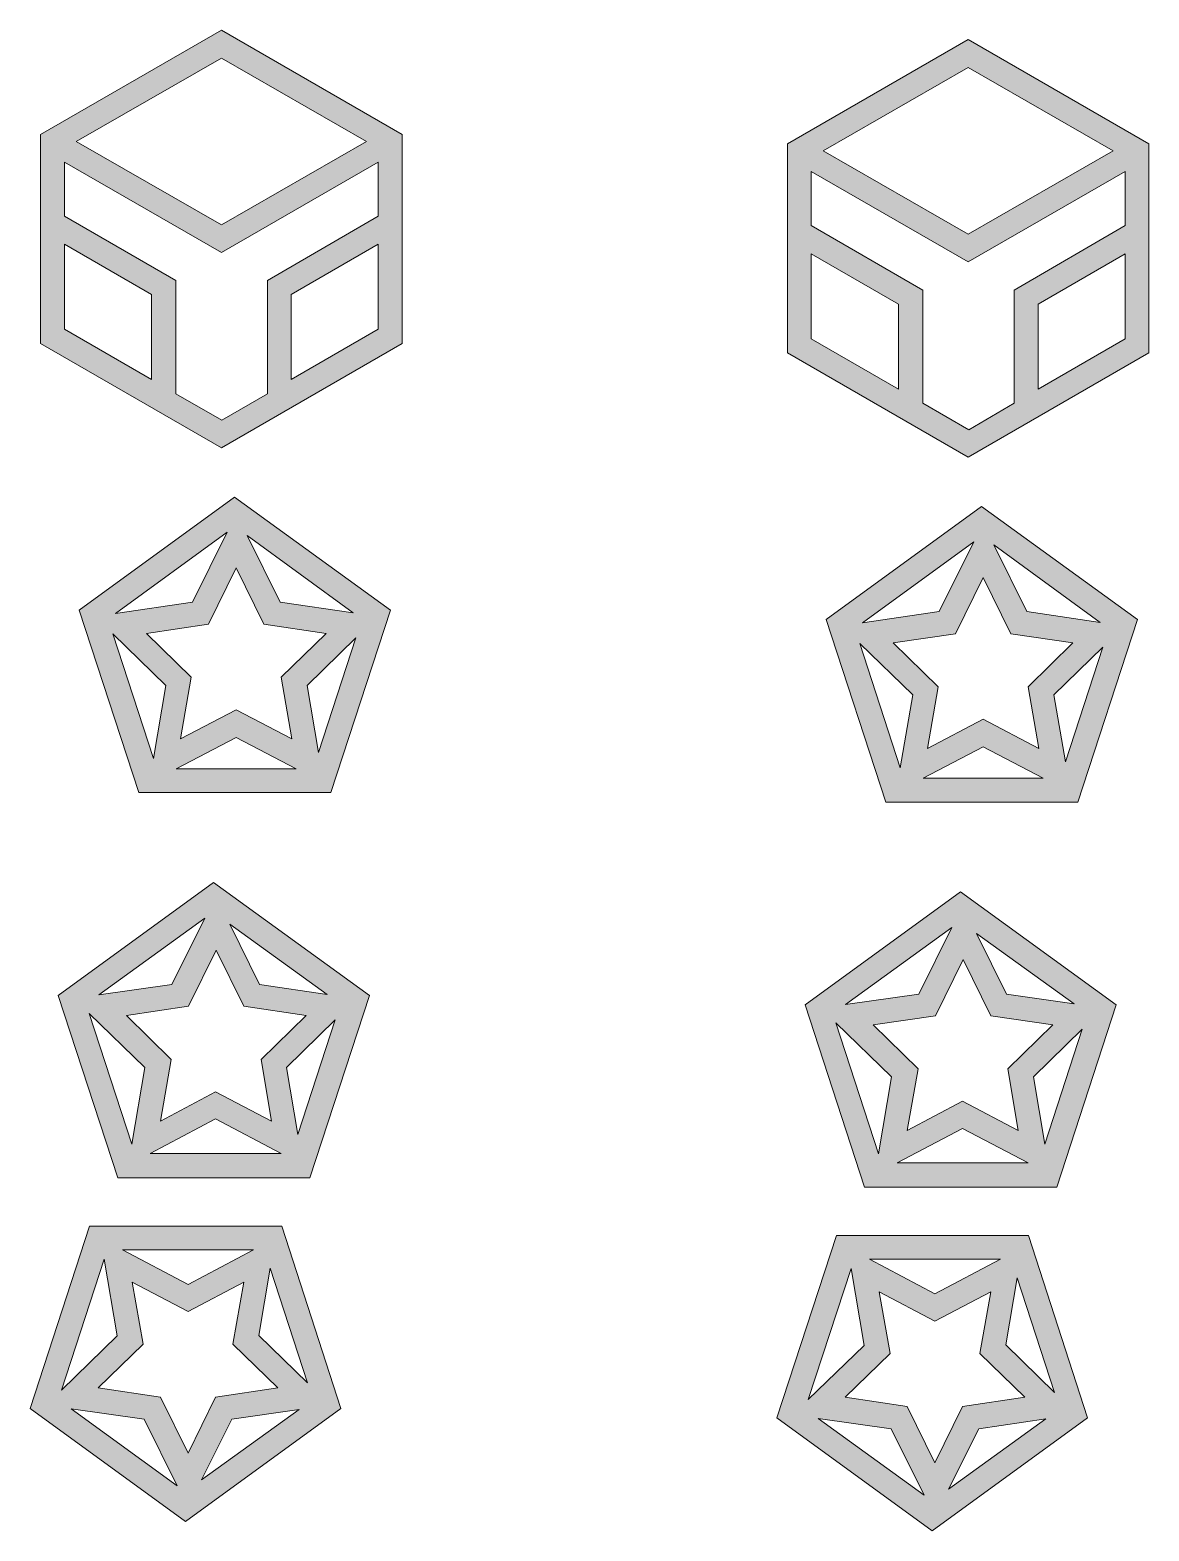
# Model space of a CAD drawing. Header units: millimetres. Extents: x -141 to 330, y -120 to 328.
# Drawn here: x 15.1 to 88.1, y 117.1 to 214.9 of the extents above; entities that cross this region are included whole.
import ezdxf

# ---------------------------------------------------------------- set-up
doc = ezdxf.new("R2010")
doc.units = ezdxf.units.MM
doc.header["$MEASUREMENT"] = 0
doc.layers.add('Layer 1', color=7, linetype='Continuous', lineweight=0)

msp = doc.modelspace()

# ---------------------------------------------------------------- hatches: boundary and pattern name
at = {"layer": 'Layer 1', "true_color": 0x231f20, "transparency": 33554687}
h = msp.add_hatch(color=250, dxfattribs=at)
h.dxf.hatch_style = 2
edge = h.paths.add_edge_path()
edge.add_spline(control_points=[(32.138, 192.105), (32.138, 192.105), (32.138, 197.644), (32.138, 197.644), (32.138, 197.644), (37.818, 200.925), (37.818, 200.925), (37.818, 200.925), (37.818, 195.386), (37.818, 195.386), (37.818, 195.386), (32.138, 192.105), (32.138, 192.105)], knot_values=[0, 0, 0, 0, 1, 1, 1, 2, 2, 2, 3, 3, 3, 4, 4, 4, 4], degree=3, periodic=0)
edge = h.paths.add_edge_path()
edge.add_spline(control_points=[(24.624, 191.188), (24.624, 191.188), (24.624, 198.561), (24.624, 198.561), (24.624, 198.561), (17.357, 202.759), (17.357, 202.759), (17.357, 202.759), (17.357, 206.287), (17.357, 206.287), (17.357, 206.287), (27.587, 200.395), (27.587, 200.395), (27.587, 200.395), (37.818, 206.287), (37.818, 206.287), (37.818, 206.287), (37.818, 202.759), (37.818, 202.759), (37.818, 202.759), (30.586, 198.561), (30.586, 198.561), (30.586, 198.561), (30.586, 191.188), (30.586, 191.188), (30.586, 191.188), (27.623, 189.459), (27.623, 189.459), (27.623, 189.459), (24.624, 191.188), (24.624, 191.188)], knot_values=[0, 0, 0, 0, 1, 1, 1, 2, 2, 2, 3, 3, 3, 4, 4, 4, 5, 5, 5, 6, 6, 6, 7, 7, 7, 8, 8, 8, 9, 9, 9, 10, 10, 10, 10], degree=3, periodic=0)
edge = h.paths.add_edge_path()
edge.add_spline(control_points=[(17.357, 200.925), (17.357, 200.925), (23.036, 197.644), (23.036, 197.644), (23.036, 197.644), (23.036, 192.105), (23.036, 192.105), (23.036, 192.105), (17.357, 195.386), (17.357, 195.386), (17.357, 195.386), (17.357, 200.925), (17.357, 200.925)], knot_values=[0, 0, 0, 0, 1, 1, 1, 2, 2, 2, 3, 3, 3, 4, 4, 4, 4], degree=3, periodic=0)
edge = h.paths.add_edge_path()
edge.add_spline(control_points=[(37.042, 207.627), (37.042, 207.627), (27.587, 202.195), (27.587, 202.195), (27.587, 202.195), (18.133, 207.627), (18.133, 207.627), (18.133, 207.627), (27.587, 213.06), (27.587, 213.06), (27.587, 213.06), (37.042, 207.627), (37.042, 207.627)], knot_values=[0, 0, 0, 0, 1, 1, 1, 2, 2, 2, 3, 3, 3, 4, 4, 4, 4], degree=3, periodic=0)
edge = h.paths.add_edge_path()
edge.add_spline(control_points=[(27.587, 214.895), (27.587, 214.895), (15.804, 208.086), (15.804, 208.086), (15.804, 208.086), (15.804, 194.469), (15.804, 194.469), (15.804, 194.469), (27.587, 187.66), (27.587, 187.66), (27.587, 187.66), (39.37, 194.469), (39.37, 194.469), (39.37, 194.469), (39.37, 208.086), (39.37, 208.086), (39.37, 208.086), (27.587, 214.895), (27.587, 214.895)], knot_values=[0, 0, 0, 0, 1, 1, 1, 2, 2, 2, 3, 3, 3, 4, 4, 4, 5, 5, 5, 6, 6, 6, 6], degree=3, periodic=0)
h = msp.add_hatch(color=250, dxfattribs=at)
h.dxf.hatch_style = 2
edge = h.paths.add_edge_path()
edge.add_spline(control_points=[(80.821, 191.488), (80.821, 191.488), (80.821, 197.026), (80.821, 197.026), (80.821, 197.026), (86.501, 200.307), (86.501, 200.307), (86.501, 200.307), (86.501, 194.769), (86.501, 194.769), (86.501, 194.769), (80.821, 191.488), (80.821, 191.488)], knot_values=[0, 0, 0, 0, 1, 1, 1, 2, 2, 2, 3, 3, 3, 4, 4, 4, 4], degree=3, periodic=0)
edge = h.paths.add_edge_path()
edge.add_spline(control_points=[(73.307, 190.571), (73.307, 190.571), (73.307, 197.944), (73.307, 197.944), (73.307, 197.944), (66.04, 202.142), (66.04, 202.142), (66.04, 202.142), (66.04, 205.669), (66.04, 205.669), (66.04, 205.669), (76.271, 199.778), (76.271, 199.778), (76.271, 199.778), (86.501, 205.669), (86.501, 205.669), (86.501, 205.669), (86.501, 202.142), (86.501, 202.142), (86.501, 202.142), (79.269, 197.944), (79.269, 197.944), (79.269, 197.944), (79.269, 190.571), (79.269, 190.571), (79.269, 190.571), (76.306, 188.842), (76.306, 188.842), (76.306, 188.842), (73.307, 190.571), (73.307, 190.571)], knot_values=[0, 0, 0, 0, 1, 1, 1, 2, 2, 2, 3, 3, 3, 4, 4, 4, 5, 5, 5, 6, 6, 6, 7, 7, 7, 8, 8, 8, 9, 9, 9, 10, 10, 10, 10], degree=3, periodic=0)
edge = h.paths.add_edge_path()
edge.add_spline(control_points=[(66.04, 200.307), (66.04, 200.307), (71.72, 197.026), (71.72, 197.026), (71.72, 197.026), (71.72, 191.488), (71.72, 191.488), (71.72, 191.488), (66.04, 194.769), (66.04, 194.769), (66.04, 194.769), (66.04, 200.307), (66.04, 200.307)], knot_values=[0, 0, 0, 0, 1, 1, 1, 2, 2, 2, 3, 3, 3, 4, 4, 4, 4], degree=3, periodic=0)
edge = h.paths.add_edge_path()
edge.add_spline(control_points=[(85.725, 207.01), (85.725, 207.01), (76.271, 201.577), (76.271, 201.577), (76.271, 201.577), (66.816, 207.01), (66.816, 207.01), (66.816, 207.01), (76.271, 212.443), (76.271, 212.443), (76.271, 212.443), (85.725, 207.01), (85.725, 207.01)], knot_values=[0, 0, 0, 0, 1, 1, 1, 2, 2, 2, 3, 3, 3, 4, 4, 4, 4], degree=3, periodic=0)
edge = h.paths.add_edge_path()
edge.add_spline(control_points=[(76.271, 214.277), (76.271, 214.277), (64.488, 207.469), (64.488, 207.469), (64.488, 207.469), (64.488, 193.851), (64.488, 193.851), (64.488, 193.851), (76.271, 187.043), (76.271, 187.043), (76.271, 187.043), (88.053, 193.851), (88.053, 193.851), (88.053, 193.851), (88.053, 207.469), (88.053, 207.469), (88.053, 207.469), (76.271, 214.277), (76.271, 214.277)], knot_values=[0, 0, 0, 0, 1, 1, 1, 2, 2, 2, 3, 3, 3, 4, 4, 4, 5, 5, 5, 6, 6, 6, 6], degree=3, periodic=0)
h = msp.add_hatch(color=250, dxfattribs=at)
h.dxf.hatch_style = 2
edge = h.paths.add_edge_path()
edge.add_spline(control_points=[(33.92, 167.799), (33.92, 167.799), (33.179, 172.173), (33.179, 172.173), (33.179, 172.173), (36.354, 175.278), (36.354, 175.278), (36.354, 175.278), (33.92, 167.799), (33.92, 167.799)], knot_values=[0, 0, 0, 0, 1, 1, 1, 2, 2, 2, 3, 3, 3, 3], degree=3, periodic=0)
edge = h.paths.add_edge_path()
edge.add_spline(control_points=[(20.514, 175.525), (20.514, 175.525), (23.971, 172.173), (23.971, 172.173), (23.971, 172.173), (23.16, 167.411), (23.16, 167.411), (23.16, 167.411), (20.514, 175.525), (20.514, 175.525)], knot_values=[0, 0, 0, 0, 1, 1, 1, 2, 2, 2, 3, 3, 3, 3], degree=3, periodic=0)
edge = h.paths.add_edge_path()
edge.add_spline(control_points=[(31.415, 177.606), (31.415, 177.606), (29.263, 181.945), (29.263, 181.945), (29.263, 181.945), (36.177, 176.9), (36.177, 176.9), (36.177, 176.9), (31.415, 177.606), (31.415, 177.606)], knot_values=[0, 0, 0, 0, 1, 1, 1, 2, 2, 2, 3, 3, 3, 3], degree=3, periodic=0)
edge = h.paths.add_edge_path()
edge.add_spline(control_points=[(20.69, 176.865), (20.69, 176.865), (27.958, 182.157), (27.958, 182.157), (27.958, 182.157), (25.7, 177.606), (25.7, 177.606), (25.7, 177.606), (20.69, 176.865), (20.69, 176.865)], knot_values=[0, 0, 0, 0, 1, 1, 1, 2, 2, 2, 3, 3, 3, 3], degree=3, periodic=0)
edge = h.paths.add_edge_path()
edge.add_spline(control_points=[(32.473, 166.74), (32.473, 166.74), (24.642, 166.74), (24.642, 166.74), (24.642, 166.74), (28.557, 168.786), (28.557, 168.786), (28.557, 168.786), (32.473, 166.74), (32.473, 166.74)], knot_values=[0, 0, 0, 0, 1, 1, 1, 2, 2, 2, 3, 3, 3, 3], degree=3, periodic=0)
edge = h.paths.add_edge_path()
edge.add_spline(control_points=[(32.191, 168.681), (32.191, 168.681), (28.557, 170.586), (28.557, 170.586), (28.557, 170.586), (24.924, 168.681), (24.924, 168.681), (24.924, 168.681), (25.629, 172.702), (25.629, 172.702), (25.629, 172.702), (22.701, 175.56), (22.701, 175.56), (22.701, 175.56), (26.758, 176.16), (26.758, 176.16), (26.758, 176.16), (28.557, 179.828), (28.557, 179.828), (28.557, 179.828), (30.357, 176.16), (30.357, 176.16), (30.357, 176.16), (34.414, 175.56), (34.414, 175.56), (34.414, 175.56), (31.485, 172.702), (31.485, 172.702), (31.485, 172.702), (32.191, 168.681), (32.191, 168.681)], knot_values=[0, 0, 0, 0, 1, 1, 1, 2, 2, 2, 3, 3, 3, 4, 4, 4, 5, 5, 5, 6, 6, 6, 7, 7, 7, 8, 8, 8, 9, 9, 9, 10, 10, 10, 10], degree=3, periodic=0)
edge = h.paths.add_edge_path()
edge.add_spline(control_points=[(28.452, 184.45), (28.452, 184.45), (18.327, 177.077), (18.327, 177.077), (18.327, 177.077), (22.207, 165.188), (22.207, 165.188), (22.207, 165.188), (34.731, 165.188), (34.731, 165.188), (34.731, 165.188), (38.612, 177.077), (38.612, 177.077), (38.612, 177.077), (28.452, 184.45), (28.452, 184.45)], knot_values=[0, 0, 0, 0, 1, 1, 1, 2, 2, 2, 3, 3, 3, 4, 4, 4, 5, 5, 5, 5], degree=3, periodic=0)
h = msp.add_hatch(color=250, dxfattribs=at)
h.dxf.hatch_style = 2
edge = h.paths.add_edge_path()
edge.add_spline(control_points=[(82.603, 167.181), (82.603, 167.181), (81.862, 171.556), (81.862, 171.556), (81.862, 171.556), (85.037, 174.66), (85.037, 174.66), (85.037, 174.66), (82.603, 167.181), (82.603, 167.181)], knot_values=[0, 0, 0, 0, 1, 1, 1, 2, 2, 2, 3, 3, 3, 3], degree=3, periodic=0)
edge = h.paths.add_edge_path()
edge.add_spline(control_points=[(69.197, 174.907), (69.197, 174.907), (72.655, 171.556), (72.655, 171.556), (72.655, 171.556), (71.843, 166.793), (71.843, 166.793), (71.843, 166.793), (69.197, 174.907), (69.197, 174.907)], knot_values=[0, 0, 0, 0, 1, 1, 1, 2, 2, 2, 3, 3, 3, 3], degree=3, periodic=0)
edge = h.paths.add_edge_path()
edge.add_spline(control_points=[(80.098, 176.989), (80.098, 176.989), (77.946, 181.328), (77.946, 181.328), (77.946, 181.328), (84.861, 176.283), (84.861, 176.283), (84.861, 176.283), (80.098, 176.989), (80.098, 176.989)], knot_values=[0, 0, 0, 0, 1, 1, 1, 2, 2, 2, 3, 3, 3, 3], degree=3, periodic=0)
edge = h.paths.add_edge_path()
edge.add_spline(control_points=[(69.374, 176.248), (69.374, 176.248), (76.641, 181.539), (76.641, 181.539), (76.641, 181.539), (74.383, 176.989), (74.383, 176.989), (74.383, 176.989), (69.374, 176.248), (69.374, 176.248)], knot_values=[0, 0, 0, 0, 1, 1, 1, 2, 2, 2, 3, 3, 3, 3], degree=3, periodic=0)
edge = h.paths.add_edge_path()
edge.add_spline(control_points=[(81.157, 166.123), (81.157, 166.123), (73.325, 166.123), (73.325, 166.123), (73.325, 166.123), (77.241, 168.169), (77.241, 168.169), (77.241, 168.169), (81.157, 166.123), (81.157, 166.123)], knot_values=[0, 0, 0, 0, 1, 1, 1, 2, 2, 2, 3, 3, 3, 3], degree=3, periodic=0)
edge = h.paths.add_edge_path()
edge.add_spline(control_points=[(80.874, 168.063), (80.874, 168.063), (77.241, 169.968), (77.241, 169.968), (77.241, 169.968), (73.607, 168.063), (73.607, 168.063), (73.607, 168.063), (74.313, 172.085), (74.313, 172.085), (74.313, 172.085), (71.385, 174.942), (71.385, 174.942), (71.385, 174.942), (75.442, 175.542), (75.442, 175.542), (75.442, 175.542), (77.241, 179.211), (77.241, 179.211), (77.241, 179.211), (79.04, 175.542), (79.04, 175.542), (79.04, 175.542), (83.097, 174.942), (83.097, 174.942), (83.097, 174.942), (80.169, 172.085), (80.169, 172.085), (80.169, 172.085), (80.874, 168.063), (80.874, 168.063)], knot_values=[0, 0, 0, 0, 1, 1, 1, 2, 2, 2, 3, 3, 3, 4, 4, 4, 5, 5, 5, 6, 6, 6, 7, 7, 7, 8, 8, 8, 9, 9, 9, 10, 10, 10, 10], degree=3, periodic=0)
edge = h.paths.add_edge_path()
edge.add_spline(control_points=[(77.135, 183.832), (77.135, 183.832), (67.01, 176.459), (67.01, 176.459), (67.01, 176.459), (70.891, 164.571), (70.891, 164.571), (70.891, 164.571), (83.414, 164.571), (83.414, 164.571), (83.414, 164.571), (87.295, 176.459), (87.295, 176.459), (87.295, 176.459), (77.135, 183.832), (77.135, 183.832)], knot_values=[0, 0, 0, 0, 1, 1, 1, 2, 2, 2, 3, 3, 3, 4, 4, 4, 5, 5, 5, 5], degree=3, periodic=0)
h = msp.add_hatch(color=250, dxfattribs=at)
h.dxf.hatch_style = 2
edge = h.paths.add_edge_path()
edge.add_spline(control_points=[(32.579, 142.893), (32.579, 142.893), (31.838, 147.267), (31.838, 147.267), (31.838, 147.267), (35.013, 150.371), (35.013, 150.371), (35.013, 150.371), (32.579, 142.893), (32.579, 142.893)], knot_values=[0, 0, 0, 0, 1, 1, 1, 2, 2, 2, 3, 3, 3, 3], degree=3, periodic=0)
edge = h.paths.add_edge_path()
edge.add_spline(control_points=[(18.962, 150.795), (18.962, 150.795), (22.595, 147.267), (22.595, 147.267), (22.595, 147.267), (21.749, 142.258), (21.749, 142.258), (21.749, 142.258), (18.962, 150.795), (18.962, 150.795)], knot_values=[0, 0, 0, 0, 1, 1, 1, 2, 2, 2, 3, 3, 3, 3], degree=3, periodic=0)
edge = h.paths.add_edge_path()
edge.add_spline(control_points=[(30.074, 152.665), (30.074, 152.665), (28.134, 156.616), (28.134, 156.616), (28.134, 156.616), (34.484, 152.03), (34.484, 152.03), (34.484, 152.03), (30.074, 152.665), (30.074, 152.665)], knot_values=[0, 0, 0, 0, 1, 1, 1, 2, 2, 2, 3, 3, 3, 3], degree=3, periodic=0)
edge = h.paths.add_edge_path()
edge.add_spline(control_points=[(19.597, 151.994), (19.597, 151.994), (26.511, 157.004), (26.511, 157.004), (26.511, 157.004), (24.359, 152.665), (24.359, 152.665), (24.359, 152.665), (19.597, 151.994), (19.597, 151.994)], knot_values=[0, 0, 0, 0, 1, 1, 1, 2, 2, 2, 3, 3, 3, 3], degree=3, periodic=0)
edge = h.paths.add_edge_path()
edge.add_spline(control_points=[(31.485, 141.658), (31.485, 141.658), (22.948, 141.658), (22.948, 141.658), (22.948, 141.658), (27.217, 143.916), (27.217, 143.916), (27.217, 143.916), (31.485, 141.658), (31.485, 141.658)], knot_values=[0, 0, 0, 0, 1, 1, 1, 2, 2, 2, 3, 3, 3, 3], degree=3, periodic=0)
edge = h.paths.add_edge_path()
edge.add_spline(control_points=[(30.85, 143.775), (30.85, 143.775), (27.217, 145.68), (27.217, 145.68), (27.217, 145.68), (23.618, 143.775), (23.618, 143.775), (23.618, 143.775), (24.324, 147.796), (24.324, 147.796), (24.324, 147.796), (21.396, 150.654), (21.396, 150.654), (21.396, 150.654), (25.453, 151.253), (25.453, 151.253), (25.453, 151.253), (27.252, 154.922), (27.252, 154.922), (27.252, 154.922), (29.051, 151.253), (29.051, 151.253), (29.051, 151.253), (33.108, 150.654), (33.108, 150.654), (33.108, 150.654), (30.18, 147.796), (30.18, 147.796), (30.18, 147.796), (30.85, 143.775), (30.85, 143.775)], knot_values=[0, 0, 0, 0, 1, 1, 1, 2, 2, 2, 3, 3, 3, 4, 4, 4, 5, 5, 5, 6, 6, 6, 7, 7, 7, 8, 8, 8, 9, 9, 9, 10, 10, 10, 10], degree=3, periodic=0)
edge = h.paths.add_edge_path()
edge.add_spline(control_points=[(27.076, 159.332), (27.076, 159.332), (16.951, 151.959), (16.951, 151.959), (16.951, 151.959), (20.832, 140.07), (20.832, 140.07), (20.832, 140.07), (33.355, 140.07), (33.355, 140.07), (33.355, 140.07), (37.236, 151.959), (37.236, 151.959), (37.236, 151.959), (27.076, 159.332), (27.076, 159.332)], knot_values=[0, 0, 0, 0, 1, 1, 1, 2, 2, 2, 3, 3, 3, 4, 4, 4, 5, 5, 5, 5], degree=3, periodic=0)
h = msp.add_hatch(color=250, dxfattribs=at)
h.dxf.hatch_style = 2
edge = h.paths.add_edge_path()
edge.add_spline(control_points=[(81.262, 142.275), (81.262, 142.275), (80.522, 146.65), (80.522, 146.65), (80.522, 146.65), (83.697, 149.754), (83.697, 149.754), (83.697, 149.754), (81.262, 142.275), (81.262, 142.275)], knot_values=[0, 0, 0, 0, 1, 1, 1, 2, 2, 2, 3, 3, 3, 3], degree=3, periodic=0)
edge = h.paths.add_edge_path()
edge.add_spline(control_points=[(67.645, 150.177), (67.645, 150.177), (71.279, 146.65), (71.279, 146.65), (71.279, 146.65), (70.432, 141.64), (70.432, 141.64), (70.432, 141.64), (67.645, 150.177), (67.645, 150.177)], knot_values=[0, 0, 0, 0, 1, 1, 1, 2, 2, 2, 3, 3, 3, 3], degree=3, periodic=0)
edge = h.paths.add_edge_path()
edge.add_spline(control_points=[(78.758, 152.047), (78.758, 152.047), (76.817, 155.998), (76.817, 155.998), (76.817, 155.998), (83.167, 151.412), (83.167, 151.412), (83.167, 151.412), (78.758, 152.047), (78.758, 152.047)], knot_values=[0, 0, 0, 0, 1, 1, 1, 2, 2, 2, 3, 3, 3, 3], degree=3, periodic=0)
edge = h.paths.add_edge_path()
edge.add_spline(control_points=[(68.28, 151.377), (68.28, 151.377), (75.195, 156.386), (75.195, 156.386), (75.195, 156.386), (73.043, 152.047), (73.043, 152.047), (73.043, 152.047), (68.28, 151.377), (68.28, 151.377)], knot_values=[0, 0, 0, 0, 1, 1, 1, 2, 2, 2, 3, 3, 3, 3], degree=3, periodic=0)
edge = h.paths.add_edge_path()
edge.add_spline(control_points=[(80.169, 141.041), (80.169, 141.041), (71.632, 141.041), (71.632, 141.041), (71.632, 141.041), (75.9, 143.298), (75.9, 143.298), (75.9, 143.298), (80.169, 141.041), (80.169, 141.041)], knot_values=[0, 0, 0, 0, 1, 1, 1, 2, 2, 2, 3, 3, 3, 3], degree=3, periodic=0)
edge = h.paths.add_edge_path()
edge.add_spline(control_points=[(79.534, 143.157), (79.534, 143.157), (75.9, 145.062), (75.9, 145.062), (75.9, 145.062), (72.302, 143.157), (72.302, 143.157), (72.302, 143.157), (73.007, 147.179), (73.007, 147.179), (73.007, 147.179), (70.079, 150.036), (70.079, 150.036), (70.079, 150.036), (74.136, 150.636), (74.136, 150.636), (74.136, 150.636), (75.935, 154.305), (75.935, 154.305), (75.935, 154.305), (77.735, 150.636), (77.735, 150.636), (77.735, 150.636), (81.792, 150.036), (81.792, 150.036), (81.792, 150.036), (78.863, 147.179), (78.863, 147.179), (78.863, 147.179), (79.534, 143.157), (79.534, 143.157)], knot_values=[0, 0, 0, 0, 1, 1, 1, 2, 2, 2, 3, 3, 3, 4, 4, 4, 5, 5, 5, 6, 6, 6, 7, 7, 7, 8, 8, 8, 9, 9, 9, 10, 10, 10, 10], degree=3, periodic=0)
edge = h.paths.add_edge_path()
edge.add_spline(control_points=[(75.759, 158.715), (75.759, 158.715), (65.634, 151.342), (65.634, 151.342), (65.634, 151.342), (69.515, 139.453), (69.515, 139.453), (69.515, 139.453), (82.038, 139.453), (82.038, 139.453), (82.038, 139.453), (85.919, 151.342), (85.919, 151.342), (85.919, 151.342), (75.759, 158.715), (75.759, 158.715)], knot_values=[0, 0, 0, 0, 1, 1, 1, 2, 2, 2, 3, 3, 3, 4, 4, 4, 5, 5, 5, 5], degree=3, periodic=0)
h = msp.add_hatch(color=250, dxfattribs=at)
h.dxf.hatch_style = 2
edge = h.paths.add_edge_path()
edge.add_spline(control_points=[(19.95, 134.779), (19.95, 134.779), (20.796, 129.769), (20.796, 129.769), (20.796, 129.769), (17.163, 126.241), (17.163, 126.241), (17.163, 126.241), (19.95, 134.779), (19.95, 134.779)], knot_values=[0, 0, 0, 0, 1, 1, 1, 2, 2, 2, 3, 3, 3, 3], degree=3, periodic=0)
edge = h.paths.add_edge_path()
edge.add_spline(control_points=[(33.214, 126.7), (33.214, 126.7), (30.039, 129.805), (30.039, 129.805), (30.039, 129.805), (30.78, 134.179), (30.78, 134.179), (30.78, 134.179), (33.214, 126.7), (33.214, 126.7)], knot_values=[0, 0, 0, 0, 1, 1, 1, 2, 2, 2, 3, 3, 3, 3], degree=3, periodic=0)
edge = h.paths.add_edge_path()
edge.add_spline(control_points=[(28.275, 124.336), (28.275, 124.336), (32.65, 124.971), (32.65, 124.971), (32.65, 124.971), (26.3, 120.385), (26.3, 120.385), (26.3, 120.385), (28.275, 124.336), (28.275, 124.336)], knot_values=[0, 0, 0, 0, 1, 1, 1, 2, 2, 2, 3, 3, 3, 3], degree=3, periodic=0)
edge = h.paths.add_edge_path()
edge.add_spline(control_points=[(22.56, 124.336), (22.56, 124.336), (24.712, 119.997), (24.712, 119.997), (24.712, 119.997), (17.798, 125.007), (17.798, 125.007), (17.798, 125.007), (22.56, 124.336), (22.56, 124.336)], knot_values=[0, 0, 0, 0, 1, 1, 1, 2, 2, 2, 3, 3, 3, 3], degree=3, periodic=0)
edge = h.paths.add_edge_path()
edge.add_spline(control_points=[(21.149, 135.378), (21.149, 135.378), (29.686, 135.378), (29.686, 135.378), (29.686, 135.378), (25.418, 133.121), (25.418, 133.121), (25.418, 133.121), (21.149, 135.378), (21.149, 135.378)], knot_values=[0, 0, 0, 0, 1, 1, 1, 2, 2, 2, 3, 3, 3, 3], degree=3, periodic=0)
edge = h.paths.add_edge_path()
edge.add_spline(control_points=[(21.784, 133.262), (21.784, 133.262), (25.418, 131.357), (25.418, 131.357), (25.418, 131.357), (29.051, 133.262), (29.051, 133.262), (29.051, 133.262), (28.346, 129.24), (28.346, 129.24), (28.346, 129.24), (31.274, 126.383), (31.274, 126.383), (31.274, 126.383), (27.217, 125.783), (27.217, 125.783), (27.217, 125.783), (25.418, 122.114), (25.418, 122.114), (25.418, 122.114), (23.618, 125.783), (23.618, 125.783), (23.618, 125.783), (19.562, 126.383), (19.562, 126.383), (19.562, 126.383), (22.49, 129.24), (22.49, 129.24), (22.49, 129.24), (21.784, 133.262), (21.784, 133.262)], knot_values=[0, 0, 0, 0, 1, 1, 1, 2, 2, 2, 3, 3, 3, 4, 4, 4, 5, 5, 5, 6, 6, 6, 7, 7, 7, 8, 8, 8, 9, 9, 9, 10, 10, 10, 10], degree=3, periodic=0)
edge = h.paths.add_edge_path()
edge.add_spline(control_points=[(31.521, 136.931), (31.521, 136.931), (18.997, 136.931), (18.997, 136.931), (18.997, 136.931), (15.117, 125.042), (15.117, 125.042), (15.117, 125.042), (25.241, 117.669), (25.241, 117.669), (25.241, 117.669), (35.366, 125.042), (35.366, 125.042), (35.366, 125.042), (31.521, 136.931), (31.521, 136.931)], knot_values=[0, 0, 0, 0, 1, 1, 1, 2, 2, 2, 3, 3, 3, 4, 4, 4, 5, 5, 5, 5], degree=3, periodic=0)
h = msp.add_hatch(color=250, dxfattribs=at)
h.dxf.hatch_style = 2
edge = h.paths.add_edge_path()
edge.add_spline(control_points=[(68.633, 134.161), (68.633, 134.161), (69.48, 129.152), (69.48, 129.152), (69.48, 129.152), (65.846, 125.624), (65.846, 125.624), (65.846, 125.624), (68.633, 134.161), (68.633, 134.161)], knot_values=[0, 0, 0, 0, 1, 1, 1, 2, 2, 2, 3, 3, 3, 3], degree=3, periodic=0)
edge = h.paths.add_edge_path()
edge.add_spline(control_points=[(81.897, 126.083), (81.897, 126.083), (78.722, 129.187), (78.722, 129.187), (78.722, 129.187), (79.463, 133.562), (79.463, 133.562), (79.463, 133.562), (81.897, 126.083), (81.897, 126.083)], knot_values=[0, 0, 0, 0, 1, 1, 1, 2, 2, 2, 3, 3, 3, 3], degree=3, periodic=0)
edge = h.paths.add_edge_path()
edge.add_spline(control_points=[(76.958, 123.719), (76.958, 123.719), (81.333, 124.354), (81.333, 124.354), (81.333, 124.354), (74.983, 119.768), (74.983, 119.768), (74.983, 119.768), (76.958, 123.719), (76.958, 123.719)], knot_values=[0, 0, 0, 0, 1, 1, 1, 2, 2, 2, 3, 3, 3, 3], degree=3, periodic=0)
edge = h.paths.add_edge_path()
edge.add_spline(control_points=[(71.243, 123.719), (71.243, 123.719), (73.395, 119.38), (73.395, 119.38), (73.395, 119.38), (66.481, 124.389), (66.481, 124.389), (66.481, 124.389), (71.243, 123.719), (71.243, 123.719)], knot_values=[0, 0, 0, 0, 1, 1, 1, 2, 2, 2, 3, 3, 3, 3], degree=3, periodic=0)
edge = h.paths.add_edge_path()
edge.add_spline(control_points=[(69.832, 134.761), (69.832, 134.761), (78.37, 134.761), (78.37, 134.761), (78.37, 134.761), (74.101, 132.503), (74.101, 132.503), (74.101, 132.503), (69.832, 134.761), (69.832, 134.761)], knot_values=[0, 0, 0, 0, 1, 1, 1, 2, 2, 2, 3, 3, 3, 3], degree=3, periodic=0)
edge = h.paths.add_edge_path()
edge.add_spline(control_points=[(70.467, 132.644), (70.467, 132.644), (74.101, 130.739), (74.101, 130.739), (74.101, 130.739), (77.735, 132.644), (77.735, 132.644), (77.735, 132.644), (77.029, 128.623), (77.029, 128.623), (77.029, 128.623), (79.957, 125.765), (79.957, 125.765), (79.957, 125.765), (75.9, 125.166), (75.9, 125.166), (75.9, 125.166), (74.101, 121.497), (74.101, 121.497), (74.101, 121.497), (72.302, 125.166), (72.302, 125.166), (72.302, 125.166), (68.245, 125.765), (68.245, 125.765), (68.245, 125.765), (71.173, 128.623), (71.173, 128.623), (71.173, 128.623), (70.467, 132.644), (70.467, 132.644)], knot_values=[0, 0, 0, 0, 1, 1, 1, 2, 2, 2, 3, 3, 3, 4, 4, 4, 5, 5, 5, 6, 6, 6, 7, 7, 7, 8, 8, 8, 9, 9, 9, 10, 10, 10, 10], degree=3, periodic=0)
edge = h.paths.add_edge_path()
edge.add_spline(control_points=[(80.204, 136.313), (80.204, 136.313), (67.68, 136.313), (67.68, 136.313), (67.68, 136.313), (63.8, 124.425), (63.8, 124.425), (63.8, 124.425), (73.925, 117.052), (73.925, 117.052), (73.925, 117.052), (84.049, 124.425), (84.049, 124.425), (84.049, 124.425), (80.204, 136.313), (80.204, 136.313)], knot_values=[0, 0, 0, 0, 1, 1, 1, 2, 2, 2, 3, 3, 3, 4, 4, 4, 5, 5, 5, 5], degree=3, periodic=0)

# ---------------------------------------------------------------- linework, layer by layer
at = {"layer": 'Layer 1'}
for points, knots in [([(27.587, 214.895), (27.587, 214.895), (15.804, 208.086), (15.804, 208.086), (15.804, 208.086), (15.804, 194.469), (15.804, 194.469), (15.804, 194.469), (27.587, 187.66), (27.587, 187.66), (27.587, 187.66), (39.37, 194.469), (39.37, 194.469), (39.37, 194.469), (39.37, 208.086), (39.37, 208.086), (39.37, 208.086), (27.587, 214.895), (27.587, 214.895)], [0, 0, 0, 0, 1, 1, 1, 2, 2, 2, 3, 3, 3, 4, 4, 4, 5, 5, 5, 6, 6, 6, 6]), ([(76.271, 214.277), (76.271, 214.277), (64.488, 207.469), (64.488, 207.469), (64.488, 207.469), (64.488, 193.851), (64.488, 193.851), (64.488, 193.851), (76.271, 187.043), (76.271, 187.043), (76.271, 187.043), (88.053, 193.851), (88.053, 193.851), (88.053, 193.851), (88.053, 207.469), (88.053, 207.469), (88.053, 207.469), (76.271, 214.277), (76.271, 214.277)], [0, 0, 0, 0, 1, 1, 1, 2, 2, 2, 3, 3, 3, 4, 4, 4, 5, 5, 5, 6, 6, 6, 6]), ([(37.042, 207.627), (37.042, 207.627), (27.587, 202.195), (27.587, 202.195), (27.587, 202.195), (18.133, 207.627), (18.133, 207.627), (18.133, 207.627), (27.587, 213.06), (27.587, 213.06), (27.587, 213.06), (37.042, 207.627), (37.042, 207.627)], [0, 0, 0, 0, 1, 1, 1, 2, 2, 2, 3, 3, 3, 4, 4, 4, 4]), ([(85.725, 207.01), (85.725, 207.01), (76.271, 201.577), (76.271, 201.577), (76.271, 201.577), (66.816, 207.01), (66.816, 207.01), (66.816, 207.01), (76.271, 212.443), (76.271, 212.443), (76.271, 212.443), (85.725, 207.01), (85.725, 207.01)], [0, 0, 0, 0, 1, 1, 1, 2, 2, 2, 3, 3, 3, 4, 4, 4, 4]), ([(24.624, 191.188), (24.624, 191.188), (24.624, 198.561), (24.624, 198.561), (24.624, 198.561), (17.357, 202.759), (17.357, 202.759), (17.357, 202.759), (17.357, 206.287), (17.357, 206.287), (17.357, 206.287), (27.587, 200.395), (27.587, 200.395), (27.587, 200.395), (37.818, 206.287), (37.818, 206.287), (37.818, 206.287), (37.818, 202.759), (37.818, 202.759), (37.818, 202.759), (30.586, 198.561), (30.586, 198.561), (30.586, 198.561), (30.586, 191.188), (30.586, 191.188), (30.586, 191.188), (27.623, 189.459), (27.623, 189.459), (27.623, 189.459), (24.624, 191.188), (24.624, 191.188)], [0, 0, 0, 0, 1, 1, 1, 2, 2, 2, 3, 3, 3, 4, 4, 4, 5, 5, 5, 6, 6, 6, 7, 7, 7, 8, 8, 8, 9, 9, 9, 10, 10, 10, 10]), ([(73.307, 190.571), (73.307, 190.571), (73.307, 197.944), (73.307, 197.944), (73.307, 197.944), (66.04, 202.142), (66.04, 202.142), (66.04, 202.142), (66.04, 205.669), (66.04, 205.669), (66.04, 205.669), (76.271, 199.778), (76.271, 199.778), (76.271, 199.778), (86.501, 205.669), (86.501, 205.669), (86.501, 205.669), (86.501, 202.142), (86.501, 202.142), (86.501, 202.142), (79.269, 197.944), (79.269, 197.944), (79.269, 197.944), (79.269, 190.571), (79.269, 190.571), (79.269, 190.571), (76.306, 188.842), (76.306, 188.842), (76.306, 188.842), (73.307, 190.571), (73.307, 190.571)], [0, 0, 0, 0, 1, 1, 1, 2, 2, 2, 3, 3, 3, 4, 4, 4, 5, 5, 5, 6, 6, 6, 7, 7, 7, 8, 8, 8, 9, 9, 9, 10, 10, 10, 10]), ([(17.357, 200.925), (17.357, 200.925), (23.036, 197.644), (23.036, 197.644), (23.036, 197.644), (23.036, 192.105), (23.036, 192.105), (23.036, 192.105), (17.357, 195.386), (17.357, 195.386), (17.357, 195.386), (17.357, 200.925), (17.357, 200.925)], [0, 0, 0, 0, 1, 1, 1, 2, 2, 2, 3, 3, 3, 4, 4, 4, 4]), ([(32.138, 192.105), (32.138, 192.105), (32.138, 197.644), (32.138, 197.644), (32.138, 197.644), (37.818, 200.925), (37.818, 200.925), (37.818, 200.925), (37.818, 195.386), (37.818, 195.386), (37.818, 195.386), (32.138, 192.105), (32.138, 192.105)], [0, 0, 0, 0, 1, 1, 1, 2, 2, 2, 3, 3, 3, 4, 4, 4, 4]), ([(66.04, 200.307), (66.04, 200.307), (71.72, 197.026), (71.72, 197.026), (71.72, 197.026), (71.72, 191.488), (71.72, 191.488), (71.72, 191.488), (66.04, 194.769), (66.04, 194.769), (66.04, 194.769), (66.04, 200.307), (66.04, 200.307)], [0, 0, 0, 0, 1, 1, 1, 2, 2, 2, 3, 3, 3, 4, 4, 4, 4]), ([(80.821, 191.488), (80.821, 191.488), (80.821, 197.026), (80.821, 197.026), (80.821, 197.026), (86.501, 200.307), (86.501, 200.307), (86.501, 200.307), (86.501, 194.769), (86.501, 194.769), (86.501, 194.769), (80.821, 191.488), (80.821, 191.488)], [0, 0, 0, 0, 1, 1, 1, 2, 2, 2, 3, 3, 3, 4, 4, 4, 4]), ([(28.452, 184.45), (28.452, 184.45), (18.327, 177.077), (18.327, 177.077), (18.327, 177.077), (22.207, 165.188), (22.207, 165.188), (22.207, 165.188), (34.731, 165.188), (34.731, 165.188), (34.731, 165.188), (38.612, 177.077), (38.612, 177.077), (38.612, 177.077), (28.452, 184.45), (28.452, 184.45)], [0, 0, 0, 0, 1, 1, 1, 2, 2, 2, 3, 3, 3, 4, 4, 4, 5, 5, 5, 5]), ([(77.135, 183.832), (77.135, 183.832), (67.01, 176.459), (67.01, 176.459), (67.01, 176.459), (70.891, 164.571), (70.891, 164.571), (70.891, 164.571), (83.414, 164.571), (83.414, 164.571), (83.414, 164.571), (87.295, 176.459), (87.295, 176.459), (87.295, 176.459), (77.135, 183.832), (77.135, 183.832)], [0, 0, 0, 0, 1, 1, 1, 2, 2, 2, 3, 3, 3, 4, 4, 4, 5, 5, 5, 5]), ([(20.69, 176.865), (20.69, 176.865), (27.958, 182.157), (27.958, 182.157), (27.958, 182.157), (25.7, 177.606), (25.7, 177.606), (25.7, 177.606), (20.69, 176.865), (20.69, 176.865)], [0, 0, 0, 0, 1, 1, 1, 2, 2, 2, 3, 3, 3, 3]), ([(31.415, 177.606), (31.415, 177.606), (29.263, 181.945), (29.263, 181.945), (29.263, 181.945), (36.177, 176.9), (36.177, 176.9), (36.177, 176.9), (31.415, 177.606), (31.415, 177.606)], [0, 0, 0, 0, 1, 1, 1, 2, 2, 2, 3, 3, 3, 3]), ([(69.374, 176.248), (69.374, 176.248), (76.641, 181.539), (76.641, 181.539), (76.641, 181.539), (74.383, 176.989), (74.383, 176.989), (74.383, 176.989), (69.374, 176.248), (69.374, 176.248)], [0, 0, 0, 0, 1, 1, 1, 2, 2, 2, 3, 3, 3, 3]), ([(80.098, 176.989), (80.098, 176.989), (77.946, 181.328), (77.946, 181.328), (77.946, 181.328), (84.861, 176.283), (84.861, 176.283), (84.861, 176.283), (80.098, 176.989), (80.098, 176.989)], [0, 0, 0, 0, 1, 1, 1, 2, 2, 2, 3, 3, 3, 3]), ([(32.191, 168.681), (32.191, 168.681), (28.557, 170.586), (28.557, 170.586), (28.557, 170.586), (24.924, 168.681), (24.924, 168.681), (24.924, 168.681), (25.629, 172.702), (25.629, 172.702), (25.629, 172.702), (22.701, 175.56), (22.701, 175.56), (22.701, 175.56), (26.758, 176.16), (26.758, 176.16), (26.758, 176.16), (28.557, 179.828), (28.557, 179.828), (28.557, 179.828), (30.357, 176.16), (30.357, 176.16), (30.357, 176.16), (34.414, 175.56), (34.414, 175.56), (34.414, 175.56), (31.485, 172.702), (31.485, 172.702), (31.485, 172.702), (32.191, 168.681), (32.191, 168.681)], [0, 0, 0, 0, 1, 1, 1, 2, 2, 2, 3, 3, 3, 4, 4, 4, 5, 5, 5, 6, 6, 6, 7, 7, 7, 8, 8, 8, 9, 9, 9, 10, 10, 10, 10]), ([(80.874, 168.063), (80.874, 168.063), (77.241, 169.968), (77.241, 169.968), (77.241, 169.968), (73.607, 168.063), (73.607, 168.063), (73.607, 168.063), (74.313, 172.085), (74.313, 172.085), (74.313, 172.085), (71.385, 174.942), (71.385, 174.942), (71.385, 174.942), (75.442, 175.542), (75.442, 175.542), (75.442, 175.542), (77.241, 179.211), (77.241, 179.211), (77.241, 179.211), (79.04, 175.542), (79.04, 175.542), (79.04, 175.542), (83.097, 174.942), (83.097, 174.942), (83.097, 174.942), (80.169, 172.085), (80.169, 172.085), (80.169, 172.085), (80.874, 168.063), (80.874, 168.063)], [0, 0, 0, 0, 1, 1, 1, 2, 2, 2, 3, 3, 3, 4, 4, 4, 5, 5, 5, 6, 6, 6, 7, 7, 7, 8, 8, 8, 9, 9, 9, 10, 10, 10, 10]), ([(20.514, 175.525), (20.514, 175.525), (23.971, 172.173), (23.971, 172.173), (23.971, 172.173), (23.16, 167.411), (23.16, 167.411), (23.16, 167.411), (20.514, 175.525), (20.514, 175.525)], [0, 0, 0, 0, 1, 1, 1, 2, 2, 2, 3, 3, 3, 3]), ([(33.92, 167.799), (33.92, 167.799), (33.179, 172.173), (33.179, 172.173), (33.179, 172.173), (36.354, 175.278), (36.354, 175.278), (36.354, 175.278), (33.92, 167.799), (33.92, 167.799)], [0, 0, 0, 0, 1, 1, 1, 2, 2, 2, 3, 3, 3, 3]), ([(69.197, 174.907), (69.197, 174.907), (72.655, 171.556), (72.655, 171.556), (72.655, 171.556), (71.843, 166.793), (71.843, 166.793), (71.843, 166.793), (69.197, 174.907), (69.197, 174.907)], [0, 0, 0, 0, 1, 1, 1, 2, 2, 2, 3, 3, 3, 3]), ([(82.603, 167.181), (82.603, 167.181), (81.862, 171.556), (81.862, 171.556), (81.862, 171.556), (85.037, 174.66), (85.037, 174.66), (85.037, 174.66), (82.603, 167.181), (82.603, 167.181)], [0, 0, 0, 0, 1, 1, 1, 2, 2, 2, 3, 3, 3, 3]), ([(32.473, 166.74), (32.473, 166.74), (24.642, 166.74), (24.642, 166.74), (24.642, 166.74), (28.557, 168.786), (28.557, 168.786), (28.557, 168.786), (32.473, 166.74), (32.473, 166.74)], [0, 0, 0, 0, 1, 1, 1, 2, 2, 2, 3, 3, 3, 3]), ([(81.157, 166.123), (81.157, 166.123), (73.325, 166.123), (73.325, 166.123), (73.325, 166.123), (77.241, 168.169), (77.241, 168.169), (77.241, 168.169), (81.157, 166.123), (81.157, 166.123)], [0, 0, 0, 0, 1, 1, 1, 2, 2, 2, 3, 3, 3, 3]), ([(27.076, 159.332), (27.076, 159.332), (16.951, 151.959), (16.951, 151.959), (16.951, 151.959), (20.832, 140.07), (20.832, 140.07), (20.832, 140.07), (33.355, 140.07), (33.355, 140.07), (33.355, 140.07), (37.236, 151.959), (37.236, 151.959), (37.236, 151.959), (27.076, 159.332), (27.076, 159.332)], [0, 0, 0, 0, 1, 1, 1, 2, 2, 2, 3, 3, 3, 4, 4, 4, 5, 5, 5, 5]), ([(75.759, 158.715), (75.759, 158.715), (65.634, 151.342), (65.634, 151.342), (65.634, 151.342), (69.515, 139.453), (69.515, 139.453), (69.515, 139.453), (82.038, 139.453), (82.038, 139.453), (82.038, 139.453), (85.919, 151.342), (85.919, 151.342), (85.919, 151.342), (75.759, 158.715), (75.759, 158.715)], [0, 0, 0, 0, 1, 1, 1, 2, 2, 2, 3, 3, 3, 4, 4, 4, 5, 5, 5, 5]), ([(19.597, 151.994), (19.597, 151.994), (26.511, 157.004), (26.511, 157.004), (26.511, 157.004), (24.359, 152.665), (24.359, 152.665), (24.359, 152.665), (19.597, 151.994), (19.597, 151.994)], [0, 0, 0, 0, 1, 1, 1, 2, 2, 2, 3, 3, 3, 3]), ([(30.074, 152.665), (30.074, 152.665), (28.134, 156.616), (28.134, 156.616), (28.134, 156.616), (34.484, 152.03), (34.484, 152.03), (34.484, 152.03), (30.074, 152.665), (30.074, 152.665)], [0, 0, 0, 0, 1, 1, 1, 2, 2, 2, 3, 3, 3, 3]), ([(68.28, 151.377), (68.28, 151.377), (75.195, 156.386), (75.195, 156.386), (75.195, 156.386), (73.043, 152.047), (73.043, 152.047), (73.043, 152.047), (68.28, 151.377), (68.28, 151.377)], [0, 0, 0, 0, 1, 1, 1, 2, 2, 2, 3, 3, 3, 3]), ([(78.758, 152.047), (78.758, 152.047), (76.817, 155.998), (76.817, 155.998), (76.817, 155.998), (83.167, 151.412), (83.167, 151.412), (83.167, 151.412), (78.758, 152.047), (78.758, 152.047)], [0, 0, 0, 0, 1, 1, 1, 2, 2, 2, 3, 3, 3, 3]), ([(30.85, 143.775), (30.85, 143.775), (27.217, 145.68), (27.217, 145.68), (27.217, 145.68), (23.618, 143.775), (23.618, 143.775), (23.618, 143.775), (24.324, 147.796), (24.324, 147.796), (24.324, 147.796), (21.396, 150.654), (21.396, 150.654), (21.396, 150.654), (25.453, 151.253), (25.453, 151.253), (25.453, 151.253), (27.252, 154.922), (27.252, 154.922), (27.252, 154.922), (29.051, 151.253), (29.051, 151.253), (29.051, 151.253), (33.108, 150.654), (33.108, 150.654), (33.108, 150.654), (30.18, 147.796), (30.18, 147.796), (30.18, 147.796), (30.85, 143.775), (30.85, 143.775)], [0, 0, 0, 0, 1, 1, 1, 2, 2, 2, 3, 3, 3, 4, 4, 4, 5, 5, 5, 6, 6, 6, 7, 7, 7, 8, 8, 8, 9, 9, 9, 10, 10, 10, 10]), ([(79.534, 143.157), (79.534, 143.157), (75.9, 145.062), (75.9, 145.062), (75.9, 145.062), (72.302, 143.157), (72.302, 143.157), (72.302, 143.157), (73.007, 147.179), (73.007, 147.179), (73.007, 147.179), (70.079, 150.036), (70.079, 150.036), (70.079, 150.036), (74.136, 150.636), (74.136, 150.636), (74.136, 150.636), (75.935, 154.305), (75.935, 154.305), (75.935, 154.305), (77.735, 150.636), (77.735, 150.636), (77.735, 150.636), (81.792, 150.036), (81.792, 150.036), (81.792, 150.036), (78.863, 147.179), (78.863, 147.179), (78.863, 147.179), (79.534, 143.157), (79.534, 143.157)], [0, 0, 0, 0, 1, 1, 1, 2, 2, 2, 3, 3, 3, 4, 4, 4, 5, 5, 5, 6, 6, 6, 7, 7, 7, 8, 8, 8, 9, 9, 9, 10, 10, 10, 10]), ([(18.962, 150.795), (18.962, 150.795), (22.595, 147.267), (22.595, 147.267), (22.595, 147.267), (21.749, 142.258), (21.749, 142.258), (21.749, 142.258), (18.962, 150.795), (18.962, 150.795)], [0, 0, 0, 0, 1, 1, 1, 2, 2, 2, 3, 3, 3, 3]), ([(32.579, 142.893), (32.579, 142.893), (31.838, 147.267), (31.838, 147.267), (31.838, 147.267), (35.013, 150.371), (35.013, 150.371), (35.013, 150.371), (32.579, 142.893), (32.579, 142.893)], [0, 0, 0, 0, 1, 1, 1, 2, 2, 2, 3, 3, 3, 3]), ([(67.645, 150.177), (67.645, 150.177), (71.279, 146.65), (71.279, 146.65), (71.279, 146.65), (70.432, 141.64), (70.432, 141.64), (70.432, 141.64), (67.645, 150.177), (67.645, 150.177)], [0, 0, 0, 0, 1, 1, 1, 2, 2, 2, 3, 3, 3, 3]), ([(81.262, 142.275), (81.262, 142.275), (80.522, 146.65), (80.522, 146.65), (80.522, 146.65), (83.697, 149.754), (83.697, 149.754), (83.697, 149.754), (81.262, 142.275), (81.262, 142.275)], [0, 0, 0, 0, 1, 1, 1, 2, 2, 2, 3, 3, 3, 3]), ([(31.485, 141.658), (31.485, 141.658), (22.948, 141.658), (22.948, 141.658), (22.948, 141.658), (27.217, 143.916), (27.217, 143.916), (27.217, 143.916), (31.485, 141.658), (31.485, 141.658)], [0, 0, 0, 0, 1, 1, 1, 2, 2, 2, 3, 3, 3, 3]), ([(80.169, 141.041), (80.169, 141.041), (71.632, 141.041), (71.632, 141.041), (71.632, 141.041), (75.9, 143.298), (75.9, 143.298), (75.9, 143.298), (80.169, 141.041), (80.169, 141.041)], [0, 0, 0, 0, 1, 1, 1, 2, 2, 2, 3, 3, 3, 3]), ([(31.521, 136.931), (31.521, 136.931), (18.997, 136.931), (18.997, 136.931), (18.997, 136.931), (15.117, 125.042), (15.117, 125.042), (15.117, 125.042), (25.241, 117.669), (25.241, 117.669), (25.241, 117.669), (35.366, 125.042), (35.366, 125.042), (35.366, 125.042), (31.521, 136.931), (31.521, 136.931)], [0, 0, 0, 0, 1, 1, 1, 2, 2, 2, 3, 3, 3, 4, 4, 4, 5, 5, 5, 5]), ([(80.204, 136.313), (80.204, 136.313), (67.68, 136.313), (67.68, 136.313), (67.68, 136.313), (63.8, 124.425), (63.8, 124.425), (63.8, 124.425), (73.925, 117.052), (73.925, 117.052), (73.925, 117.052), (84.049, 124.425), (84.049, 124.425), (84.049, 124.425), (80.204, 136.313), (80.204, 136.313)], [0, 0, 0, 0, 1, 1, 1, 2, 2, 2, 3, 3, 3, 4, 4, 4, 5, 5, 5, 5]), ([(21.149, 135.378), (21.149, 135.378), (29.686, 135.378), (29.686, 135.378), (29.686, 135.378), (25.418, 133.121), (25.418, 133.121), (25.418, 133.121), (21.149, 135.378), (21.149, 135.378)], [0, 0, 0, 0, 1, 1, 1, 2, 2, 2, 3, 3, 3, 3]), ([(19.95, 134.779), (19.95, 134.779), (20.796, 129.769), (20.796, 129.769), (20.796, 129.769), (17.163, 126.241), (17.163, 126.241), (17.163, 126.241), (19.95, 134.779), (19.95, 134.779)], [0, 0, 0, 0, 1, 1, 1, 2, 2, 2, 3, 3, 3, 3]), ([(33.214, 126.7), (33.214, 126.7), (30.039, 129.805), (30.039, 129.805), (30.039, 129.805), (30.78, 134.179), (30.78, 134.179), (30.78, 134.179), (33.214, 126.7), (33.214, 126.7)], [0, 0, 0, 0, 1, 1, 1, 2, 2, 2, 3, 3, 3, 3]), ([(68.633, 134.161), (68.633, 134.161), (69.48, 129.152), (69.48, 129.152), (69.48, 129.152), (65.846, 125.624), (65.846, 125.624), (65.846, 125.624), (68.633, 134.161), (68.633, 134.161)], [0, 0, 0, 0, 1, 1, 1, 2, 2, 2, 3, 3, 3, 3]), ([(69.832, 134.761), (69.832, 134.761), (78.37, 134.761), (78.37, 134.761), (78.37, 134.761), (74.101, 132.503), (74.101, 132.503), (74.101, 132.503), (69.832, 134.761), (69.832, 134.761)], [0, 0, 0, 0, 1, 1, 1, 2, 2, 2, 3, 3, 3, 3]), ([(21.784, 133.262), (21.784, 133.262), (25.418, 131.357), (25.418, 131.357), (25.418, 131.357), (29.051, 133.262), (29.051, 133.262), (29.051, 133.262), (28.346, 129.24), (28.346, 129.24), (28.346, 129.24), (31.274, 126.383), (31.274, 126.383), (31.274, 126.383), (27.217, 125.783), (27.217, 125.783), (27.217, 125.783), (25.418, 122.114), (25.418, 122.114), (25.418, 122.114), (23.618, 125.783), (23.618, 125.783), (23.618, 125.783), (19.562, 126.383), (19.562, 126.383), (19.562, 126.383), (22.49, 129.24), (22.49, 129.24), (22.49, 129.24), (21.784, 133.262), (21.784, 133.262)], [0, 0, 0, 0, 1, 1, 1, 2, 2, 2, 3, 3, 3, 4, 4, 4, 5, 5, 5, 6, 6, 6, 7, 7, 7, 8, 8, 8, 9, 9, 9, 10, 10, 10, 10]), ([(81.897, 126.083), (81.897, 126.083), (78.722, 129.187), (78.722, 129.187), (78.722, 129.187), (79.463, 133.562), (79.463, 133.562), (79.463, 133.562), (81.897, 126.083), (81.897, 126.083)], [0, 0, 0, 0, 1, 1, 1, 2, 2, 2, 3, 3, 3, 3]), ([(70.467, 132.644), (70.467, 132.644), (74.101, 130.739), (74.101, 130.739), (74.101, 130.739), (77.735, 132.644), (77.735, 132.644), (77.735, 132.644), (77.029, 128.623), (77.029, 128.623), (77.029, 128.623), (79.957, 125.765), (79.957, 125.765), (79.957, 125.765), (75.9, 125.166), (75.9, 125.166), (75.9, 125.166), (74.101, 121.497), (74.101, 121.497), (74.101, 121.497), (72.302, 125.166), (72.302, 125.166), (72.302, 125.166), (68.245, 125.765), (68.245, 125.765), (68.245, 125.765), (71.173, 128.623), (71.173, 128.623), (71.173, 128.623), (70.467, 132.644), (70.467, 132.644)], [0, 0, 0, 0, 1, 1, 1, 2, 2, 2, 3, 3, 3, 4, 4, 4, 5, 5, 5, 6, 6, 6, 7, 7, 7, 8, 8, 8, 9, 9, 9, 10, 10, 10, 10]), ([(22.56, 124.336), (22.56, 124.336), (24.712, 119.997), (24.712, 119.997), (24.712, 119.997), (17.798, 125.007), (17.798, 125.007), (17.798, 125.007), (22.56, 124.336), (22.56, 124.336)], [0, 0, 0, 0, 1, 1, 1, 2, 2, 2, 3, 3, 3, 3]), ([(28.275, 124.336), (28.275, 124.336), (32.65, 124.971), (32.65, 124.971), (32.65, 124.971), (26.3, 120.385), (26.3, 120.385), (26.3, 120.385), (28.275, 124.336), (28.275, 124.336)], [0, 0, 0, 0, 1, 1, 1, 2, 2, 2, 3, 3, 3, 3]), ([(71.243, 123.719), (71.243, 123.719), (73.395, 119.38), (73.395, 119.38), (73.395, 119.38), (66.481, 124.389), (66.481, 124.389), (66.481, 124.389), (71.243, 123.719), (71.243, 123.719)], [0, 0, 0, 0, 1, 1, 1, 2, 2, 2, 3, 3, 3, 3]), ([(76.958, 123.719), (76.958, 123.719), (81.333, 124.354), (81.333, 124.354), (81.333, 124.354), (74.983, 119.768), (74.983, 119.768), (74.983, 119.768), (76.958, 123.719), (76.958, 123.719)], [0, 0, 0, 0, 1, 1, 1, 2, 2, 2, 3, 3, 3, 3])]:
    msp.add_open_spline(points, degree=3, knots=knots, dxfattribs=at)

doc.saveas('drawing.dxf')
